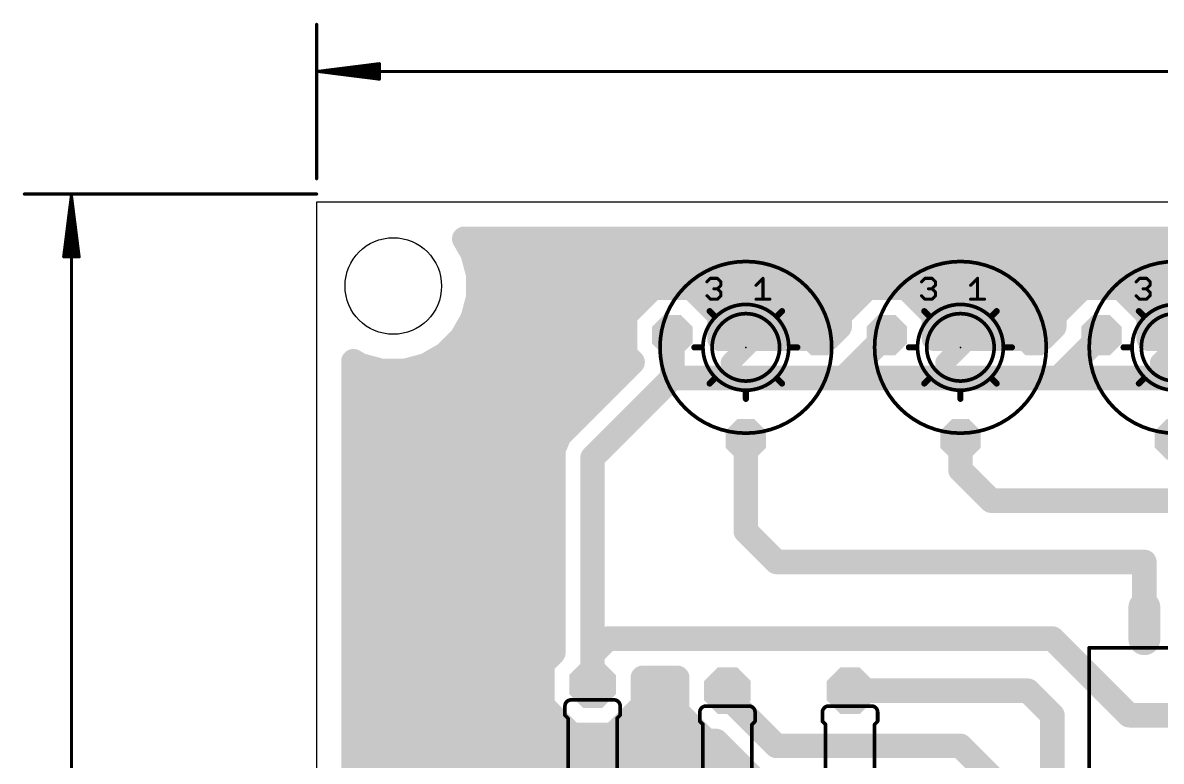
# Model space of a CAD drawing. Extents: x -9 to 115, y -5 to 71.
# Drawn here: x -8.37 to 38.8, y 40 to 70.59 of the extents above; entities that cross this region are included whole.
import ezdxf

# ---------------------------------------------------------------- set-up
doc = ezdxf.new("R2010")
doc.units = 0
for name, color, linetype in [('1', 12, 'CONTINUOUS'), ('16', 132, 'CONTINUOUS'), ('17', 110, 'CONTINUOUS'), ('20', 31, 'CONTINUOUS'), ('21', 253, 'CONTINUOUS'), ('23', 53, 'CONTINUOUS'), ('51', 253, 'CONTINUOUS')]:
    doc.layers.add(name, color=color, linetype=linetype)

# ---------------------------------------------------------------- blocks, each defined once
blk = doc.blocks.new('LONGP100')
at = {"const_width": 1}
blk.add_lwpolyline([(-0.5, 0), (0.5, 0)], dxfattribs=at)
at = {"const_width": 0.5}
for points in [[(-0.5, 0.25, 1), (-0.5, -0.25)], [(0.5, -0.25, 1), (0.5, 0.25)]]:
    blk.add_lwpolyline(points, format="xyb", dxfattribs=at)
blk = doc.blocks.new('OCTAGONP')
at = {"const_width": 0.5}
blk.add_lwpolyline([(-0.25, -0.1036), (-0.25, 0.1036), (-0.1036, 0.25), (0.1036, 0.25), (0.25, 0.1036), (0.25, -0.1036), (0.1036, -0.25), (-0.1036, -0.25), (-0.25, -0.1036), (-0.25, 0.1036)], dxfattribs=at)
blk = doc.blocks.new('RECT')
blk.add_solid([(-0.5, -0.5), (0.5, -0.5), (-0.5, 0.5), (0.5, 0.5)])

msp = doc.modelspace()

# ---------------------------------------------------------------- linework, layer by layer
at = {"layer": '1', "const_width": 0.13}
for points in [[(3.81, 64.135), (3.81, 70.53)], [(3.875, 68.58), (6.41, 68.8992)], [(3.875, 68.58), (6.41, 68.84)], [(6.41, 68.8992), (6.41, 68.2608)], [(3.875, 68.58), (6.41, 68.71)], [(3.875, 68.58), (114.87, 68.58)], [(6.41, 68.2608), (3.875, 68.58)], [(6.41, 68.45), (3.875, 68.58)], [(6.41, 68.32), (3.875, 68.58)], [(3.81, 63.5), (-8.3, 63.5)], [(-6.35, 63.435), (-6.6692, 60.9)], [(-6.35, 63.435), (-6.61, 60.9)], [(-6.35, 63.435), (-6.48, 60.9)], [(-6.35, -5.015), (-6.35, 63.435)], [(-6.0308, 60.9), (-6.35, 63.435)], [(-6.22, 60.9), (-6.35, 63.435)], [(-6.09, 60.9), (-6.35, 63.435)], [(-6.6692, 60.9), (-6.0308, 60.9)]]:
    msp.add_lwpolyline(points, dxfattribs=at)
at = {"layer": '1', "const_width": 0.065}
for points in [[(3.8425, 70.53, 1), (3.7775, 70.53)], [(6.4425, 68.8992, 1), (6.3775, 68.8992)], [(6.4141, 68.867, 1), (6.4059, 68.9315)], [(6.4133, 68.8077, 1), (6.4067, 68.8723)], [(3.875, 68.6125, 1), (3.875, 68.5475)], [(3.8791, 68.6122, 1), (3.8709, 68.5478)], [(3.8733, 68.6125, 1), (3.8767, 68.5475)], [(3.8767, 68.6125, 1), (3.8733, 68.5475)], [(3.8783, 68.6123, 1), (3.8717, 68.5477)], [(3.8717, 68.6123, 1), (3.8783, 68.5477)], [(3.8709, 68.6122, 1), (3.8791, 68.5478)], [(6.4117, 68.6775, 1), (6.4083, 68.7425)], [(6.4083, 68.4175, 1), (6.4117, 68.4825)], [(6.3775, 68.2608, 1), (6.4425, 68.2608)], [(6.4059, 68.2285, 1), (6.4141, 68.293)], [(6.4067, 68.2877, 1), (6.4133, 68.3523)], [(3.7775, 64.135, 1), (3.8425, 64.135)], [(-8.3, 63.5325, 1), (-8.3, 63.4675)], [(-6.3175, 63.435, 1), (-6.3825, 63.435)], [(-6.3178, 63.4391, 1), (-6.3822, 63.4309)], [(-6.3175, 63.4333, 1), (-6.3825, 63.4367)], [(-6.3175, 63.4367, 1), (-6.3825, 63.4333)], [(-6.3177, 63.4383, 1), (-6.3823, 63.4317)], [(-6.3177, 63.4317, 1), (-6.3823, 63.4383)], [(-6.3178, 63.4309, 1), (-6.3822, 63.4391)], [(3.81, 63.4675, 1), (3.81, 63.5325)], [(-6.7015, 60.9041, 1), (-6.637, 60.8959)], [(-6.6692, 60.9325, 1), (-6.6692, 60.8675)], [(-6.6423, 60.9033, 1), (-6.5777, 60.8967)], [(-6.5125, 60.9017, 1), (-6.4475, 60.8983)], [(-6.2525, 60.8983, 1), (-6.1875, 60.9017)], [(-6.1223, 60.8967, 1), (-6.0577, 60.9033)], [(-6.063, 60.8959, 1), (-5.9985, 60.9041)], [(-6.0308, 60.8675, 1), (-6.0308, 60.9325)]]:
    msp.add_lwpolyline(points, format="xyb", dxfattribs=at)
at = {"layer": '16', "const_width": 1.016}
for points in [[(10.2688, 61.0502), (9.9249, 61.646)], [(9.9249, 61.646), (108.8201, 61.646)], [(10.509, 60.1539), (10.2688, 61.0502)], [(10.293, 60.96), (108.452, 60.96)], [(10.509, 59.2261), (10.509, 60.1539)], [(10.509, 59.944), (69.2814, 59.944)], [(10.16, 57.15), (12.7, 59.69)], [(12.7, 59.69), (22.86, 59.69)], [(17.7319, 59.6138), (16.5862, 58.4681)], [(19.3521, 59.6138), (17.7319, 59.6138)], [(20.4978, 58.4681), (19.3521, 59.6138)], [(22.86, 59.69), (24.638, 57.912)], [(26.67, 59.69), (24.638, 57.658)], [(26.6219, 59.6138), (25.4762, 58.4681)], [(28.2421, 59.6138), (26.6219, 59.6138)], [(35.56, 59.69), (26.67, 59.69)], [(29.3878, 58.4681), (28.2421, 59.6138)], [(33.528, 57.658), (35.56, 59.69)], [(35.5119, 59.6138), (34.3662, 58.4681)], [(37.1321, 59.6138), (35.5119, 59.6138)], [(35.56, 59.69), (44.45, 59.69)], [(38.2778, 58.4681), (37.1321, 59.6138)], [(10.2688, 58.3298), (10.509, 59.2261)], [(10.4291, 58.928), (17.0461, 58.928)], [(20.0379, 58.928), (25.9361, 58.928)], [(28.9279, 58.928), (34.8261, 58.928)], [(37.8179, 58.928), (43.7161, 58.928)], [(16.5862, 58.4681), (16.5862, 56.8479)], [(20.4978, 57.5056), (20.4978, 58.4681)], [(25.4762, 58.4681), (25.4762, 58.0011)], [(29.3878, 57.5056), (29.3878, 58.4681)], [(34.3662, 58.4681), (34.3662, 58.0011)], [(38.2778, 57.5056), (38.2778, 58.4681)], [(9.8049, 57.5262), (10.2688, 58.3298)], [(25.4762, 58.0011), (24.9807, 57.5056)], [(34.3662, 58.0011), (33.8707, 57.5056)], [(9.1488, 56.8701), (9.8049, 57.5262)], [(10.0276, 57.912), (16.5862, 57.912)], [(18.542, 57.658), (18.542, 55.88)], [(20.4978, 57.912), (25.3871, 57.912)], [(24.9807, 57.5056), (20.4978, 57.5056)], [(24.638, 57.912), (24.638, 57.658)], [(27.432, 57.658), (25.654, 55.88)], [(29.3878, 57.912), (34.2771, 57.912)], [(33.8707, 57.5056), (29.3878, 57.5056)], [(36.322, 57.658), (34.544, 55.88)], [(38.2778, 57.912), (43.1671, 57.912)], [(42.7607, 57.5056), (38.2778, 57.5056)], [(10.16, 15.9511), (10.16, 57.15)], [(5.334, 1.211), (5.334, 56.574)], [(5.334, 56.574), (5.6248, 56.4062)], [(8.3452, 56.4062), (9.1488, 56.8701)], [(9.1747, 56.896), (16.5862, 56.896)], [(16.5862, 56.8479), (16.8986, 56.5355)], [(5.6248, 56.4062), (6.5211, 56.166)], [(6.5211, 56.166), (7.4489, 56.166)], [(7.4489, 56.166), (8.3452, 56.4062)], [(16.8986, 56.5355), (14.3192, 53.9561)], [(5.334, 55.88), (16.2431, 55.88)], [(18.542, 55.88), (15.24, 52.578)], [(25.654, 55.88), (18.542, 55.88)], [(34.544, 55.88), (25.654, 55.88)], [(43.434, 55.88), (34.544, 55.88)], [(5.334, 54.864), (15.2271, 54.864)], [(5.334, 53.848), (14.2111, 53.848)], [(14.3192, 53.9561), (13.8619, 53.4988)], [(13.8619, 53.4988), (13.6144, 52.9014)], [(21.59, 53.34), (21.59, 49.53)], [(30.48, 53.34), (30.48, 52.07)], [(5.334, 52.832), (13.6144, 52.832)], [(13.6144, 52.9014), (13.6144, 44.4999)], [(15.24, 52.578), (15.24, 43.18)], [(30.48, 52.07), (31.75, 50.8)], [(5.334, 51.816), (13.6144, 51.816)], [(5.334, 50.8), (13.6144, 50.8)], [(31.75, 50.8), (39.37, 50.8)], [(5.334, 49.784), (13.6144, 49.784)], [(21.59, 49.53), (22.86, 48.26)], [(5.334, 48.768), (13.6144, 48.768)], [(38.1, 48.26), (22.86, 48.26)], [(38.1, 45.72), (38.1, 48.26)], [(5.334, 47.752), (13.6144, 47.752)], [(5.334, 46.736), (13.6144, 46.736)], [(5.334, 45.72), (13.6144, 45.72)], [(15.875, 45.085), (15.24, 44.45)], [(34.29, 45.085), (15.875, 45.085)], [(37.465, 41.91), (34.29, 45.085)], [(5.334, 44.704), (13.6144, 44.704)], [(13.6144, 44.4999), (13.1572, 44.0427)], [(15.24, 44.45), (15.24, 43.18)], [(13.1572, 44.0427), (13.1572, 42.3173)], [(5.334, 43.688), (13.1572, 43.688)], [(17.3228, 42.3173), (17.3228, 43.4594)], [(17.3228, 43.4594), (18.7452, 43.4594)], [(18.7452, 43.4594), (18.7452, 42.0633)], [(20.828, 42.672), (20.828, 42.926)], [(33.274, 42.926), (25.908, 42.926)], [(34.29, 41.91), (33.274, 42.926)], [(5.334, 42.672), (13.1572, 42.672)], [(17.3228, 42.672), (18.7452, 42.672)], [(22.86, 40.64), (20.828, 42.672)], [(13.1572, 42.3173), (14.3773, 41.0972)], [(16.1027, 41.0972), (17.3228, 42.3173)], [(18.7452, 42.0633), (19.9653, 40.8432)], [(5.334, 41.656), (13.8185, 41.656)], [(16.6615, 41.656), (19.1525, 41.656)], [(34.29, 31.75), (34.29, 41.91)], [(52.07, 41.91), (37.465, 41.91)], [(14.3773, 41.0972), (16.1027, 41.0972)], [(5.334, 40.64), (20.5611, 40.64)], [(19.9653, 40.8432), (20.3579, 40.8432)], [(20.3579, 40.8432), (21.9392, 39.2619)], [(30.48, 40.64), (22.86, 40.64)], [(31.75, 39.37), (30.48, 40.64)], [(5.334, 39.624), (21.577, 39.624)]]:
    msp.add_lwpolyline(points, dxfattribs=at)
at = {"layer": '16', "const_width": 0.508}
for points in [[(10.1448, 61.773, 1), (9.7049, 61.519)], [(9.9249, 61.9, 1), (9.9249, 61.392)], [(10.5142, 61.116, 1), (10.0235, 60.9845)], [(10.293, 61.214, 1), (10.293, 60.706)], [(10.0489, 60.9232, 1), (10.4888, 61.1772)], [(10.763, 60.1539, 1), (10.255, 60.1539)], [(10.509, 60.198, 1), (10.509, 59.69)], [(10.2637, 60.0882, 1), (10.7543, 60.2197)], [(12.7, 59.944, 1), (12.7, 59.436)], [(12.8796, 59.5104, 1), (12.5204, 59.8696)], [(17.7319, 59.8678, 1), (17.7319, 59.3598)], [(17.9115, 59.4342, 1), (17.5523, 59.7934)], [(19.5317, 59.7934, 1), (19.1725, 59.4342)], [(19.3521, 59.3598, 1), (19.3521, 59.8678)], [(23.0396, 59.8696, 1), (22.6804, 59.5104)], [(22.86, 59.436, 1), (22.86, 59.944)], [(26.6219, 59.8678, 1), (26.6219, 59.3598)], [(26.67, 59.944, 1), (26.67, 59.436)], [(26.8015, 59.4342, 1), (26.4423, 59.7934)], [(26.8496, 59.5104, 1), (26.4904, 59.8696)], [(28.4217, 59.7934, 1), (28.0625, 59.4342)], [(28.2421, 59.3598, 1), (28.2421, 59.8678)], [(35.5119, 59.8678, 1), (35.5119, 59.3598)], [(35.56, 59.944, 1), (35.56, 59.436)], [(35.6915, 59.4342, 1), (35.3323, 59.7934)], [(35.7396, 59.5104, 1), (35.3804, 59.8696)], [(35.56, 59.436, 1), (35.56, 59.944)], [(37.3117, 59.7934, 1), (36.9525, 59.4342)], [(37.1321, 59.3598, 1), (37.1321, 59.8678)], [(10.4291, 59.182, 1), (10.4291, 58.674)], [(10.255, 59.2261, 1), (10.763, 59.2261)], [(10.7543, 59.1603, 1), (10.2637, 59.2918)], [(17.0461, 58.674, 1), (17.0461, 59.182)], [(20.0379, 59.182, 1), (20.0379, 58.674)], [(25.9361, 58.674, 1), (25.9361, 59.182)], [(28.9279, 59.182, 1), (28.9279, 58.674)], [(34.8261, 58.674, 1), (34.8261, 59.182)], [(37.8179, 59.182, 1), (37.8179, 58.674)], [(16.8402, 58.4681, 1), (16.3322, 58.4681)], [(20.7518, 58.4681, 1), (20.2438, 58.4681)], [(25.7302, 58.4681, 1), (25.2222, 58.4681)], [(29.6418, 58.4681, 1), (29.1338, 58.4681)], [(34.6202, 58.4681, 1), (34.1122, 58.4681)], [(38.5318, 58.4681, 1), (38.0238, 58.4681)], [(10.0235, 58.3955, 1), (10.5142, 58.264)], [(10.4888, 58.2028, 1), (10.0489, 58.4568)], [(16.4066, 58.6477, 1), (16.7658, 58.2885)], [(20.3182, 58.2885, 1), (20.6774, 58.6477)], [(25.2966, 58.6477, 1), (25.6558, 58.2885)], [(25.6558, 57.8215, 1), (25.2966, 58.1807)], [(29.2082, 58.2885, 1), (29.5674, 58.6477)], [(34.1866, 58.6477, 1), (34.5458, 58.2885)], [(34.5458, 57.8215, 1), (34.1866, 58.1807)], [(38.0982, 58.2885, 1), (38.4574, 58.6477)], [(9.9845, 57.3466, 1), (9.6253, 57.7058)], [(10.0276, 58.166, 1), (10.0276, 57.658)], [(16.5862, 57.658, 1), (16.5862, 58.166)], [(18.796, 57.658, 1), (18.288, 57.658)], [(20.4978, 58.166, 1), (20.4978, 57.658)], [(20.4978, 57.7596, 1), (20.4978, 57.2516)], [(24.892, 57.912, 1), (24.384, 57.912)], [(24.4584, 57.8376, 1), (24.8176, 57.4784)], [(24.4584, 57.7324, 1), (24.8176, 58.0916)], [(24.9807, 57.2516, 1), (24.9807, 57.7596)], [(25.2222, 58.0011, 1), (25.7302, 58.0011)], [(25.3871, 57.658, 1), (25.3871, 58.166)], [(27.6116, 57.4784, 1), (27.2524, 57.8376)], [(29.3878, 58.166, 1), (29.3878, 57.658)], [(29.3878, 57.7596, 1), (29.3878, 57.2516)], [(33.3484, 57.8376, 1), (33.7076, 57.4784)], [(33.8707, 57.2516, 1), (33.8707, 57.7596)], [(34.1122, 58.0011, 1), (34.6202, 58.0011)], [(34.2771, 57.658, 1), (34.2771, 58.166)], [(36.5016, 57.4784, 1), (36.1424, 57.8376)], [(38.2778, 58.166, 1), (38.2778, 57.658)], [(38.2778, 57.7596, 1), (38.2778, 57.2516)], [(9.5849, 57.6532, 1), (10.0249, 57.3992)], [(10.414, 57.15, 1), (9.906, 57.15)], [(9.9804, 57.3296, 1), (10.3396, 56.9704)], [(20.2438, 57.5056, 1), (20.7518, 57.5056)], [(24.384, 57.658, 1), (24.892, 57.658)], [(24.801, 57.6852, 1), (25.1603, 57.326)], [(29.1338, 57.5056, 1), (29.6418, 57.5056)], [(33.691, 57.6852, 1), (34.0503, 57.326)], [(38.0238, 57.5056, 1), (38.5318, 57.5056)], [(5.588, 56.574, 1), (5.08, 56.574)], [(5.461, 56.794, 1), (5.207, 56.3541)], [(8.9692, 57.0497, 1), (9.3284, 56.6905)], [(9.1747, 57.15, 1), (9.1747, 56.642)], [(9.2758, 56.6501, 1), (9.0218, 57.0901)], [(16.7658, 57.0275, 1), (16.4066, 56.6683)], [(16.3322, 56.8479, 1), (16.8402, 56.8479)], [(16.5862, 56.642, 1), (16.5862, 57.15)], [(5.6905, 56.6515, 1), (5.559, 56.1608)], [(5.4978, 56.1862, 1), (5.7518, 56.6261)], [(6.5211, 56.42, 1), (6.5211, 55.912)], [(6.4553, 55.9207, 1), (6.5868, 56.4113)], [(7.3832, 56.4113, 1), (7.5147, 55.9207)], [(7.4489, 55.912, 1), (7.4489, 56.42)], [(8.2182, 56.6261, 1), (8.4722, 56.1862)], [(8.411, 56.1608, 1), (8.2795, 56.6515)], [(17.0782, 56.3559, 1), (16.719, 56.7151)], [(16.719, 56.3559, 1), (17.0782, 56.7151)], [(5.334, 56.134, 1), (5.334, 55.626)], [(16.2431, 55.626, 1), (16.2431, 56.134)], [(18.542, 56.134, 1), (18.542, 55.626)], [(18.288, 55.88, 1), (18.796, 55.88)], [(18.7216, 55.7004, 1), (18.3624, 56.0596)], [(25.654, 56.134, 1), (25.654, 55.626)], [(25.4744, 56.0596, 1), (25.8336, 55.7004)], [(25.654, 55.626, 1), (25.654, 56.134)], [(34.544, 56.134, 1), (34.544, 55.626)], [(34.3644, 56.0596, 1), (34.7236, 55.7004)], [(34.544, 55.626, 1), (34.544, 56.134)], [(5.334, 55.118, 1), (5.334, 54.61)], [(15.2271, 54.61, 1), (15.2271, 55.118)], [(5.334, 54.102, 1), (5.334, 53.594)], [(14.1396, 54.1357, 1), (14.4988, 53.7765)], [(14.4988, 53.7765, 1), (14.1396, 54.1357)], [(14.2111, 53.594, 1), (14.2111, 54.102)], [(13.6823, 53.6784, 1), (14.0415, 53.3192)], [(14.0965, 53.4016, 1), (13.6272, 53.596)], [(21.844, 53.34, 1), (21.336, 53.34)], [(30.734, 53.34, 1), (30.226, 53.34)], [(5.334, 53.086, 1), (5.334, 52.578)], [(13.8684, 52.9014, 1), (13.3604, 52.9014)], [(13.6144, 52.578, 1), (13.6144, 53.086)], [(13.3797, 52.9986, 1), (13.8491, 52.8041)], [(15.494, 52.578, 1), (14.986, 52.578)], [(15.0604, 52.7576, 1), (15.4196, 52.3984)], [(30.6596, 52.2496, 1), (30.3004, 51.8904)], [(5.334, 52.07, 1), (5.334, 51.562)], [(13.6144, 51.562, 1), (13.6144, 52.07)], [(30.226, 52.07, 1), (30.734, 52.07)], [(5.334, 51.054, 1), (5.334, 50.546)], [(13.6144, 50.546, 1), (13.6144, 51.054)], [(31.75, 51.054, 1), (31.75, 50.546)], [(31.5704, 50.6204, 1), (31.9296, 50.9796)], [(5.334, 50.038, 1), (5.334, 49.53)], [(13.6144, 49.53, 1), (13.6144, 50.038)], [(21.7696, 49.7096, 1), (21.4104, 49.3504)], [(21.336, 49.53, 1), (21.844, 49.53)], [(5.334, 49.022, 1), (5.334, 48.514)], [(13.6144, 48.514, 1), (13.6144, 49.022)], [(22.86, 48.514, 1), (22.86, 48.006)], [(22.6804, 48.0804, 1), (23.0396, 48.4396)], [(38.354, 48.26, 1), (37.846, 48.26)], [(38.1, 48.006, 1), (38.1, 48.514)], [(5.334, 48.006, 1), (5.334, 47.498)], [(13.6144, 47.498, 1), (13.6144, 48.006)], [(5.334, 46.99, 1), (5.334, 46.482)], [(13.6144, 46.482, 1), (13.6144, 46.99)], [(5.334, 45.974, 1), (5.334, 45.466)], [(13.6144, 45.466, 1), (13.6144, 45.974)], [(37.846, 45.72, 1), (38.354, 45.72)], [(15.875, 45.339, 1), (15.875, 44.831)], [(16.0546, 44.9054, 1), (15.6954, 45.2646)], [(34.4696, 45.2646, 1), (34.1104, 44.9054)], [(34.29, 44.831, 1), (34.29, 45.339)], [(5.334, 44.958, 1), (5.334, 44.45)], [(13.794, 44.3203, 1), (13.4348, 44.6795)], [(13.6144, 44.45, 1), (13.6144, 44.958)], [(15.494, 44.45, 1), (14.986, 44.45)], [(15.0604, 44.6296, 1), (15.4196, 44.2704)], [(13.4112, 44.0427, 1), (12.9032, 44.0427)], [(12.9776, 44.2223, 1), (13.3368, 43.8631)], [(13.3604, 44.4999, 1), (13.8684, 44.4999)], [(5.334, 43.942, 1), (5.334, 43.434)], [(13.1572, 43.434, 1), (13.1572, 43.942)], [(17.5768, 43.4594, 1), (17.0688, 43.4594)], [(17.3228, 43.7134, 1), (17.3228, 43.2054)], [(18.9992, 43.4594, 1), (18.4912, 43.4594)], [(18.7452, 43.2054, 1), (18.7452, 43.7134)], [(14.986, 43.18, 1), (15.494, 43.18)], [(14.986, 43.18, 1), (15.494, 43.18)], [(21.082, 42.926, 1), (20.574, 42.926)], [(25.908, 43.18, 1), (25.908, 42.672)], [(33.4536, 43.1056, 1), (33.0944, 42.7464)], [(33.274, 42.672, 1), (33.274, 43.18)], [(5.334, 42.926, 1), (5.334, 42.418)], [(13.1572, 42.418, 1), (13.1572, 42.926)], [(17.3228, 42.926, 1), (17.3228, 42.418)], [(18.7452, 42.418, 1), (18.7452, 42.926)], [(21.0076, 42.8516, 1), (20.6484, 42.4924)], [(20.574, 42.672, 1), (21.082, 42.672)], [(13.3368, 42.4969, 1), (12.9776, 42.1377)], [(12.9032, 42.3173, 1), (13.4112, 42.3173)], [(17.0688, 42.3173, 1), (17.5768, 42.3173)], [(17.5024, 42.1377, 1), (17.1432, 42.4969)], [(18.9248, 42.2429, 1), (18.5656, 41.8837)], [(5.334, 41.91, 1), (5.334, 41.402)], [(13.8185, 41.402, 1), (13.8185, 41.91)], [(16.6615, 41.91, 1), (16.6615, 41.402)], [(18.4912, 42.0633, 1), (18.9992, 42.0633)], [(19.1525, 41.402, 1), (19.1525, 41.91)], [(34.544, 41.91, 1), (34.036, 41.91)], [(34.1104, 41.7304, 1), (34.4696, 42.0896)], [(37.465, 42.164, 1), (37.465, 41.656)], [(37.2854, 41.7304, 1), (37.6446, 42.0896)], [(14.3773, 41.3512, 1), (14.3773, 40.8432)], [(14.1977, 40.9176, 1), (14.5569, 41.2768)], [(15.9231, 41.2768, 1), (16.2823, 40.9176)], [(16.1027, 40.8432, 1), (16.1027, 41.3512)], [(5.334, 40.894, 1), (5.334, 40.386)], [(19.9653, 41.0972, 1), (19.9653, 40.5892)], [(19.7857, 40.6636, 1), (20.1449, 41.0228)], [(20.5375, 41.0228, 1), (20.1782, 40.6636)], [(20.3579, 40.5892, 1), (20.3579, 41.0972)], [(20.5611, 40.386, 1), (20.5611, 40.894)], [(22.86, 40.894, 1), (22.86, 40.386)], [(22.6804, 40.4604, 1), (23.0396, 40.8196)], [(30.6596, 40.8196, 1), (30.3004, 40.4604)], [(30.48, 40.386, 1), (30.48, 40.894)], [(5.334, 39.878, 1), (5.334, 39.37)], [(21.577, 39.37, 1), (21.577, 39.878)]]:
    msp.add_lwpolyline(points, format="xyb", dxfattribs=at)
at = {"layer": '20'}
for p, q in [((114.915, 63.17), (3.81, 63.17)), ((3.81, 63.17), (3.81, -5.08))]:
    msp.add_line(p, q, dxfattribs=at)
msp.add_circle((6.985, 59.69), 2, dxfattribs=at)
at = {"layer": '21'}
for points, const_width in [([(21.59, 53.594, 1), (21.59, 60.706, 1), (21.59, 53.594)], 0.1524), ([(30.48, 53.594, 1), (30.48, 60.706, 1), (30.48, 53.594)], 0.1524), ([(39.37, 53.594, 1), (39.37, 60.706, 1), (39.37, 53.594)], 0.1524), ([(19.9569, 59.8866, 1), (20.0018, 59.8417)], 0.0635), ([(20.1234, 60.04, 1), (20.1234, 59.9765)], 0.0635), ([(20.1459, 59.9858, 1), (20.101, 60.0307)], 0.0635), ([(20.434, 60.0307, 1), (20.3891, 59.9858)], 0.0635), ([(20.4115, 59.9765, 1), (20.4115, 60.04)], 0.0635), ([(20.5873, 59.8642, 1), (20.5238, 59.8642)], 0.0635), ([(20.5331, 59.8417, 1), (20.578, 59.8866)], 0.0635), ([(22.3312, 60.0082, 1), (22.2677, 60.0082)], 0.0635), ([(22.3219, 59.9858, 1), (22.277, 60.0307)], 0.0635), ([(28.8469, 59.8866, 1), (28.8918, 59.8417)], 0.0635), ([(29.0134, 60.04, 1), (29.0134, 59.9765)], 0.0635), ([(29.0359, 59.9858, 1), (28.991, 60.0307)], 0.0635), ([(29.324, 60.0307, 1), (29.2791, 59.9858)], 0.0635), ([(29.3015, 59.9765, 1), (29.3015, 60.04)], 0.0635), ([(29.4773, 59.8642, 1), (29.4138, 59.8642)], 0.0635), ([(29.4231, 59.8417, 1), (29.468, 59.8866)], 0.0635), ([(31.2212, 60.0082, 1), (31.1577, 60.0082)], 0.0635), ([(31.2119, 59.9858, 1), (31.167, 60.0307)], 0.0635), ([(37.7369, 59.8866, 1), (37.7818, 59.8417)], 0.0635), ([(37.9034, 60.04, 1), (37.9034, 59.9765)], 0.0635), ([(37.9259, 59.9858, 1), (37.881, 60.0307)], 0.0635), ([(38.214, 60.0307, 1), (38.1691, 59.9858)], 0.0635), ([(38.1915, 59.9765, 1), (38.1915, 60.04)], 0.0635), ([(38.3673, 59.8642, 1), (38.3038, 59.8642)], 0.0635), ([(38.3131, 59.8417, 1), (38.358, 59.8866)], 0.0635), ([(20.2675, 59.6078, 1), (20.2675, 59.5443)], 0.0635), ([(20.434, 59.5985, 1), (20.3891, 59.5536)], 0.0635), ([(20.3891, 59.5985, 1), (20.434, 59.5536)], 0.0635), ([(20.4115, 59.5443, 1), (20.4115, 59.6078)], 0.0635), ([(20.5238, 59.7201, 1), (20.5873, 59.7201)], 0.0635), ([(20.5873, 59.432, 1), (20.5238, 59.432)], 0.0635), ([(20.578, 59.6977, 1), (20.5331, 59.7426)], 0.0635), ([(20.5331, 59.4096, 1), (20.578, 59.4545)], 0.0635), ([(21.9889, 59.7426, 1), (22.0338, 59.6977)], 0.0635), ([(29.1575, 59.6078, 1), (29.1575, 59.5443)], 0.0635), ([(29.324, 59.5985, 1), (29.2791, 59.5536)], 0.0635), ([(29.2791, 59.5985, 1), (29.324, 59.5536)], 0.0635), ([(29.3015, 59.5443, 1), (29.3015, 59.6078)], 0.0635), ([(29.4138, 59.7201, 1), (29.4773, 59.7201)], 0.0635), ([(29.4773, 59.432, 1), (29.4138, 59.432)], 0.0635), ([(29.468, 59.6977, 1), (29.4231, 59.7426)], 0.0635), ([(29.4231, 59.4096, 1), (29.468, 59.4545)], 0.0635), ([(30.8789, 59.7426, 1), (30.9238, 59.6977)], 0.0635), ([(38.0475, 59.6078, 1), (38.0475, 59.5443)], 0.0635), ([(38.214, 59.5985, 1), (38.1691, 59.5536)], 0.0635), ([(38.1691, 59.5985, 1), (38.214, 59.5536)], 0.0635), ([(38.1915, 59.5443, 1), (38.1915, 59.6078)], 0.0635), ([(38.3038, 59.7201, 1), (38.3673, 59.7201)], 0.0635), ([(38.3673, 59.432, 1), (38.3038, 59.432)], 0.0635), ([(38.358, 59.6977, 1), (38.3131, 59.7426)], 0.0635), ([(38.3131, 59.4096, 1), (38.358, 59.4545)], 0.0635), ([(20.0018, 59.3104, 1), (19.9569, 59.2655)], 0.0635), ([(20.1234, 59.1757, 1), (20.1234, 59.1121)], 0.0635), ([(20.101, 59.1214, 1), (20.1459, 59.1664)], 0.0635), ([(20.3891, 59.1664, 1), (20.434, 59.1214)], 0.0635), ([(20.4115, 59.1121, 1), (20.4115, 59.1757)], 0.0635), ([(20.5238, 59.288, 1), (20.5873, 59.288)], 0.0635), ([(20.578, 59.2655, 1), (20.5331, 59.3104)], 0.0635), ([(22.0114, 59.1757, 1), (22.0114, 59.1121)], 0.0635), ([(22.2677, 59.1439, 1), (22.3312, 59.1439)], 0.0635), ([(22.5876, 59.1121, 1), (22.5876, 59.1757)], 0.0635), ([(28.8918, 59.3104, 1), (28.8469, 59.2655)], 0.0635), ([(29.0134, 59.1757, 1), (29.0134, 59.1121)], 0.0635), ([(28.991, 59.1214, 1), (29.0359, 59.1664)], 0.0635), ([(29.2791, 59.1664, 1), (29.324, 59.1214)], 0.0635), ([(29.3015, 59.1121, 1), (29.3015, 59.1757)], 0.0635), ([(29.4138, 59.288, 1), (29.4773, 59.288)], 0.0635), ([(29.468, 59.2655, 1), (29.4231, 59.3104)], 0.0635), ([(30.9014, 59.1757, 1), (30.9014, 59.1121)], 0.0635), ([(31.1577, 59.1439, 1), (31.2212, 59.1439)], 0.0635), ([(31.4776, 59.1121, 1), (31.4776, 59.1757)], 0.0635), ([(37.7818, 59.3104, 1), (37.7369, 59.2655)], 0.0635), ([(37.9034, 59.1757, 1), (37.9034, 59.1121)], 0.0635), ([(37.881, 59.1214, 1), (37.9259, 59.1664)], 0.0635), ([(38.1691, 59.1664, 1), (38.214, 59.1214)], 0.0635), ([(38.1915, 59.1121, 1), (38.1915, 59.1757)], 0.0635), ([(38.3038, 59.288, 1), (38.3673, 59.288)], 0.0635), ([(38.358, 59.2655, 1), (38.3131, 59.3104)], 0.0635), ([(20.0465, 55.6963, 1), (20.1363, 55.6065)], 0.127), ([(20.3141, 55.7843, 1), (20.2243, 55.8741)], 0.127), ([(22.9557, 55.8741, 1), (22.8659, 55.7843)], 0.127), ([(23.0437, 55.6065, 1), (23.1335, 55.6963)], 0.127), ([(28.9365, 55.6963, 1), (29.0263, 55.6065)], 0.127), ([(29.2041, 55.7843, 1), (29.1143, 55.8741)], 0.127), ([(31.8457, 55.8741, 1), (31.7559, 55.7843)], 0.127), ([(31.9337, 55.6065, 1), (32.0235, 55.6963)], 0.127), ([(37.8265, 55.6963, 1), (37.9163, 55.6065)], 0.127), ([(38.0941, 55.7843, 1), (38.0043, 55.8741)], 0.127), ([(35.8521, 44.704, 1), (35.7759, 44.704)], 0.0762), ([(35.814, 44.7421, 1), (35.814, 44.6659)], 0.0762), ([(14.351, 42.545, 0.4142), (14.097, 42.291)], 0.1524), ([(14.351, 42.5069, 1), (14.351, 42.5831)], 0.0762), ([(16.383, 42.291, 0.4142), (16.129, 42.545)], 0.1524), ([(16.129, 42.5831, 1), (16.129, 42.5069)], 0.0762), ([(14.1351, 42.291, 1), (14.0589, 42.291)], 0.0762), ([(14.0589, 42.291, 1), (14.1351, 42.291)], 0.0762), ([(14.1239, 41.9369, 1), (14.0701, 41.8831)], 0.0762), ([(16.4211, 42.291, 1), (16.3449, 42.291)], 0.0762), ([(16.3449, 42.291, 1), (16.4211, 42.291)], 0.0762), ([(16.4099, 41.8831, 1), (16.3561, 41.9369)], 0.0762), ([(19.939, 42.291, 0.4142), (19.685, 42.037)], 0.1524), ([(19.7231, 42.037, 1), (19.6469, 42.037)], 0.0762), ([(19.6469, 42.037, 1), (19.7231, 42.037)], 0.0762), ([(19.939, 42.2529, 1), (19.939, 42.3291)], 0.0762), ([(21.971, 42.037, 0.4142), (21.717, 42.291)], 0.1524), ([(21.717, 42.3291, 1), (21.717, 42.2529)], 0.0762), ([(22.0091, 42.037, 1), (21.9329, 42.037)], 0.0762), ([(21.9329, 42.037, 1), (22.0091, 42.037)], 0.0762), ([(25.019, 42.291, 0.4142), (24.765, 42.037)], 0.1524), ([(24.8031, 42.037, 1), (24.7269, 42.037)], 0.0762), ([(24.7269, 42.037, 1), (24.8031, 42.037)], 0.0762), ([(25.019, 42.2529, 1), (25.019, 42.3291)], 0.0762), ([(27.051, 42.037, 0.4142), (26.797, 42.291)], 0.1524), ([(26.797, 42.3291, 1), (26.797, 42.2529)], 0.0762), ([(27.0891, 42.037, 1), (27.0129, 42.037)], 0.0762), ([(27.0129, 42.037, 1), (27.0891, 42.037)], 0.0762), ([(14.0589, 41.91, 1), (14.1351, 41.91)], 0.0762), ([(14.2621, 41.783, 1), (14.1859, 41.783)], 0.0762), ([(14.1971, 41.7561, 1), (14.2509, 41.8099)], 0.0762), ([(16.2941, 41.783, 1), (16.2179, 41.783)], 0.0762), ([(16.2291, 41.8099, 1), (16.2829, 41.7561)], 0.0762), ([(16.3449, 41.91, 1), (16.4211, 41.91)], 0.0762), ([(19.6469, 41.656, 1), (19.7231, 41.656)], 0.0762), ([(19.7119, 41.6829, 1), (19.6581, 41.6291)], 0.0762), ([(19.8501, 41.529, 1), (19.7739, 41.529)], 0.0762), ([(19.7851, 41.5021, 1), (19.8389, 41.5559)], 0.0762), ([(21.8821, 41.529, 1), (21.8059, 41.529)], 0.0762), ([(21.8171, 41.5559, 1), (21.8709, 41.5021)], 0.0762), ([(21.9329, 41.656, 1), (22.0091, 41.656)], 0.0762), ([(21.9979, 41.6291, 1), (21.9441, 41.6829)], 0.0762), ([(24.7269, 41.656, 1), (24.8031, 41.656)], 0.0762), ([(24.7919, 41.6829, 1), (24.7381, 41.6291)], 0.0762), ([(24.9301, 41.529, 1), (24.8539, 41.529)], 0.0762), ([(24.8651, 41.5021, 1), (24.9189, 41.5559)], 0.0762), ([(26.9621, 41.529, 1), (26.8859, 41.529)], 0.0762), ([(26.8971, 41.5559, 1), (26.9509, 41.5021)], 0.0762), ([(27.0129, 41.656, 1), (27.0891, 41.656)], 0.0762), ([(27.0779, 41.6291, 1), (27.0241, 41.6829)], 0.0762)]:
    msp.add_lwpolyline(points, format="xyb", dxfattribs=dict(at, const_width=const_width))
for points, const_width in [([(19.9794, 59.8642), (20.1234, 60.0082)], 0.127), ([(20.1234, 60.0082), (20.4115, 60.0082)], 0.127), ([(20.4115, 60.0082), (20.5556, 59.8642)], 0.127), ([(20.5556, 59.8642), (20.5556, 59.7201)], 0.127), ([(22.0114, 59.7201), (22.2995, 60.0082)], 0.127), ([(22.2995, 60.0082), (22.2995, 59.1439)], 0.127), ([(28.8694, 59.8642), (29.0134, 60.0082)], 0.127), ([(29.0134, 60.0082), (29.3015, 60.0082)], 0.127), ([(29.3015, 60.0082), (29.4456, 59.8642)], 0.127), ([(29.4456, 59.8642), (29.4456, 59.7201)], 0.127), ([(30.9014, 59.7201), (31.1895, 60.0082)], 0.127), ([(31.1895, 60.0082), (31.1895, 59.1439)], 0.127), ([(37.7594, 59.8642), (37.9034, 60.0082)], 0.127), ([(37.9034, 60.0082), (38.1915, 60.0082)], 0.127), ([(38.1915, 60.0082), (38.3356, 59.8642)], 0.127), ([(38.3356, 59.8642), (38.3356, 59.7201)], 0.127), ([(20.4115, 59.5761), (20.2675, 59.5761)], 0.127), ([(20.5556, 59.7201), (20.4115, 59.5761)], 0.127), ([(20.4115, 59.5761), (20.5556, 59.432)], 0.127), ([(20.5556, 59.432), (20.5556, 59.288)], 0.127), ([(29.3015, 59.5761), (29.1575, 59.5761)], 0.127), ([(29.4456, 59.7201), (29.3015, 59.5761)], 0.127), ([(29.3015, 59.5761), (29.4456, 59.432)], 0.127), ([(29.4456, 59.432), (29.4456, 59.288)], 0.127), ([(38.1915, 59.5761), (38.0475, 59.5761)], 0.127), ([(38.3356, 59.7201), (38.1915, 59.5761)], 0.127), ([(38.1915, 59.5761), (38.3356, 59.432)], 0.127), ([(38.3356, 59.432), (38.3356, 59.288)], 0.127), ([(20.1234, 59.1439), (19.9794, 59.288)], 0.127), ([(20.4115, 59.1439), (20.1234, 59.1439)], 0.127), ([(20.5556, 59.288), (20.4115, 59.1439)], 0.127), ([(22.0114, 59.1439), (22.5876, 59.1439)], 0.127), ([(29.0134, 59.1439), (28.8694, 59.288)], 0.127), ([(29.3015, 59.1439), (29.0134, 59.1439)], 0.127), ([(29.4456, 59.288), (29.3015, 59.1439)], 0.127), ([(30.9014, 59.1439), (31.4776, 59.1439)], 0.127), ([(37.9034, 59.1439), (37.7594, 59.288)], 0.127), ([(38.1915, 59.1439), (37.9034, 59.1439)], 0.127), ([(38.3356, 59.288), (38.1915, 59.1439)], 0.127), ([(20.2692, 55.8292), (20.0914, 55.6514)], 0.254), ([(22.9108, 55.8292), (23.0886, 55.6514)], 0.254), ([(29.1592, 55.8292), (28.9814, 55.6514)], 0.254), ([(31.8008, 55.8292), (31.9786, 55.6514)], 0.254), ([(38.0492, 55.8292), (37.8714, 55.6514)], 0.254), ([(35.814, 44.704), (35.814, 39.37)], 0.1524), ([(35.814, 44.704), (88.646, 44.704)], 0.1524), ([(14.097, 42.291), (14.097, 41.91)], 0.1524), ([(14.224, 41.783), (14.097, 41.91)], 0.1524), ([(16.256, 41.783), (16.383, 41.91)], 0.1524), ([(16.383, 42.291), (16.383, 41.91)], 0.1524), ([(19.685, 42.037), (19.685, 41.656)], 0.1524), ([(21.971, 42.037), (21.971, 41.656)], 0.1524), ([(24.765, 42.037), (24.765, 41.656)], 0.1524), ([(27.051, 42.037), (27.051, 41.656)], 0.1524), ([(14.224, 41.783), (14.224, 36.957)], 0.1524), ([(16.256, 41.783), (16.256, 36.957)], 0.1524), ([(19.812, 41.529), (19.685, 41.656)], 0.1524), ([(19.812, 41.529), (19.812, 36.703)], 0.1524), ([(21.844, 41.529), (21.971, 41.656)], 0.1524), ([(21.844, 41.529), (21.844, 36.703)], 0.1524), ([(24.892, 41.529), (24.765, 41.656)], 0.1524), ([(24.892, 41.529), (24.892, 36.703)], 0.1524), ([(26.924, 41.529), (27.051, 41.656)], 0.1524), ([(26.924, 41.529), (26.924, 36.703)], 0.1524)]:
    msp.add_lwpolyline(points, dxfattribs=dict(at, const_width=const_width))
at = {"layer": '23'}
for p in [(21.59, 57.15), (30.48, 57.15)]:
    msp.add_point(p, dxfattribs=at)
at = {"layer": '51'}
for points, const_width in [([(21.59, 55.372, 1), (21.59, 58.928, 1), (21.59, 55.372)], 0.1524), ([(30.48, 55.372, 1), (30.48, 58.928, 1), (30.48, 55.372)], 0.1524), ([(39.37, 55.372, 1), (39.37, 58.928, 1), (39.37, 55.372)], 0.1524), ([(20.1363, 58.6935, 1), (20.0465, 58.6037)], 0.127), ([(21.59, 55.753, 1), (21.59, 58.547, 1), (21.59, 55.753)], 0.1524), ([(20.2243, 58.4259, 1), (20.3141, 58.5157)], 0.127), ([(22.8659, 58.5157, 1), (22.9557, 58.4259)], 0.127), ([(23.1335, 58.6037, 1), (23.0437, 58.6935)], 0.127), ([(29.0263, 58.6935, 1), (28.9365, 58.6037)], 0.127), ([(30.48, 55.753, 1), (30.48, 58.547, 1), (30.48, 55.753)], 0.1524), ([(29.1143, 58.4259, 1), (29.2041, 58.5157)], 0.127), ([(31.7559, 58.5157, 1), (31.8457, 58.4259)], 0.127), ([(32.0235, 58.6037, 1), (31.9337, 58.6935)], 0.127), ([(37.9163, 58.6935, 1), (37.8265, 58.6037)], 0.127), ([(39.37, 55.753, 1), (39.37, 58.547, 1), (39.37, 55.753)], 0.1524), ([(38.0043, 58.4259, 1), (38.0941, 58.5157)], 0.127), ([(22.3687, 57.6413, 1), (22.0813, 57.9287)], 0.4064), ([(31.2587, 57.6413, 1), (30.9713, 57.9287)], 0.4064), ([(19.4564, 57.2135, 1), (19.4564, 57.0865)], 0.127), ([(19.7104, 57.0865, 1), (19.7104, 57.2135)], 0.127), ([(23.4696, 57.2135, 1), (23.4696, 57.0865)], 0.127), ([(23.7236, 57.0865, 1), (23.7236, 57.2135)], 0.127), ([(28.3464, 57.2135, 1), (28.3464, 57.0865)], 0.127), ([(28.6004, 57.0865, 1), (28.6004, 57.2135)], 0.127), ([(32.3596, 57.2135, 1), (32.3596, 57.0865)], 0.127), ([(32.6136, 57.0865, 1), (32.6136, 57.2135)], 0.127), ([(37.2364, 57.2135, 1), (37.2364, 57.0865)], 0.127), ([(37.4904, 57.0865, 1), (37.4904, 57.2135)], 0.127), ([(20.8113, 56.6587, 1), (21.0987, 56.3713)], 0.4064), ([(29.7013, 56.6587, 1), (29.9887, 56.3713)], 0.4064), ([(38.5913, 56.6587, 1), (38.8787, 56.3713)], 0.4064), ([(21.6535, 55.2704, 1), (21.5265, 55.2704)], 0.127), ([(30.5435, 55.2704, 1), (30.4165, 55.2704)], 0.127), ([(21.5265, 55.0164, 1), (21.6535, 55.0164)], 0.127), ([(30.4165, 55.0164, 1), (30.5435, 55.0164)], 0.127), ([(15.3924, 43.18, 1), (15.0876, 43.18)], 0.3048), ([(15.0876, 42.799, 1), (15.3924, 42.799)], 0.3048), ([(20.9804, 42.926, 1), (20.6756, 42.926)], 0.3048), ([(26.0604, 42.926, 1), (25.7556, 42.926)], 0.3048), ([(14.351, 42.5831, 1), (14.351, 42.5069)], 0.0762), ([(16.129, 42.5069, 1), (16.129, 42.5831)], 0.0762), ([(20.6756, 42.545, 1), (20.9804, 42.545)], 0.3048), ([(25.7556, 42.545, 1), (26.0604, 42.545)], 0.3048), ([(19.939, 42.3291, 1), (19.939, 42.2529)], 0.0762), ([(21.717, 42.2529, 1), (21.717, 42.3291)], 0.0762), ([(25.019, 42.3291, 1), (25.019, 42.2529)], 0.0762), ([(26.797, 42.2529, 1), (26.797, 42.3291)], 0.0762)]:
    msp.add_lwpolyline(points, format="xyb", dxfattribs=dict(at, const_width=const_width))
for points, const_width in [([(20.0914, 58.6486), (20.2692, 58.4708)], 0.254), ([(23.0886, 58.6486), (22.9108, 58.4708)], 0.254), ([(28.9814, 58.6486), (29.1592, 58.4708)], 0.254), ([(31.9786, 58.6486), (31.8008, 58.4708)], 0.254), ([(37.8714, 58.6486), (38.0492, 58.4708)], 0.254), ([(22.225, 57.785), (20.955, 56.515)], 0.8128), ([(31.115, 57.785), (29.845, 56.515)], 0.8128), ([(40.005, 57.785), (38.735, 56.515)], 0.8128), ([(19.7104, 57.15), (19.4564, 57.15)], 0.254), ([(23.7236, 57.15), (23.4696, 57.15)], 0.254), ([(28.6004, 57.15), (28.3464, 57.15)], 0.254), ([(32.6136, 57.15), (32.3596, 57.15)], 0.254), ([(37.4904, 57.15), (37.2364, 57.15)], 0.254), ([(21.59, 55.2704), (21.59, 55.0164)], 0.254), ([(30.48, 55.2704), (30.48, 55.0164)], 0.254), ([(15.24, 42.799), (15.24, 43.18)], 0.6096), ([(20.828, 42.545), (20.828, 42.926)], 0.6096), ([(25.908, 42.545), (25.908, 42.926)], 0.6096), ([(16.129, 42.545), (14.351, 42.545)], 0.1524), ([(21.717, 42.291), (19.939, 42.291)], 0.1524), ([(26.797, 42.291), (25.019, 42.291)], 0.1524)]:
    msp.add_lwpolyline(points, dxfattribs=dict(at, const_width=const_width))

# ---------------------------------------------------------------- block references
at = {"layer": '17'}
for name, p, xscale, yscale, rotation in [('OCTAGONP', (18.542, 57.658), 1.6764, 1.6764, 180), ('OCTAGONP', (18.542, 57.658), 1.6764, 1.6764, 180), ('OCTAGONP', (24.638, 57.658), 1.6764, 1.6764, 180), ('OCTAGONP', (24.638, 57.658), 1.6764, 1.6764, 180), ('OCTAGONP', (27.432, 57.658), 1.6764, 1.6764, 180), ('OCTAGONP', (27.432, 57.658), 1.6764, 1.6764, 180), ('OCTAGONP', (33.528, 57.658), 1.6764, 1.6764, 180), ('OCTAGONP', (33.528, 57.658), 1.6764, 1.6764, 180), ('OCTAGONP', (36.322, 57.658), 1.6764, 1.6764, 180), ('OCTAGONP', (36.322, 57.658), 1.6764, 1.6764, 180), ('OCTAGONP', (21.59, 53.34), 1.6764, 1.6764, 180), ('OCTAGONP', (21.59, 53.34), 1.6764, 1.6764, 180), ('OCTAGONP', (30.48, 53.34), 1.6764, 1.6764, 180), ('OCTAGONP', (30.48, 53.34), 1.6764, 1.6764, 180), ('OCTAGONP', (39.37, 53.34), 1.6764, 1.6764, 180), ('OCTAGONP', (39.37, 53.34), 1.6764, 1.6764, 180), ('LONGP100', (38.1, 45.72), 1.3208, 1.3208, 90), ('LONGP100', (38.1, 45.72), 1.3208, 1.3208, 90), ('OCTAGONP', (15.24, 43.18), 1.9304, 1.9304, 90), ('OCTAGONP', (15.24, 43.18), 1.9304, 1.9304, 90), ('OCTAGONP', (20.828, 42.926), 1.9304, 1.9304, 90), ('OCTAGONP', (20.828, 42.926), 1.9304, 1.9304, 90), ('OCTAGONP', (25.908, 42.926), 1.9304, 1.9304, 90), ('OCTAGONP', (25.908, 42.926), 1.9304, 1.9304, 90)]:
    msp.add_blockref(name, p, dxfattribs=dict(at, xscale=xscale, yscale=yscale, rotation=rotation))
at = {"layer": '51', "xscale": 0.254, "yscale": 0.6096, "rotation": 90}
for p in [(15.24, 42.672), (20.828, 42.418), (25.908, 42.418)]:
    msp.add_blockref('RECT', p, dxfattribs=at)

doc.saveas('drawing.dxf')
